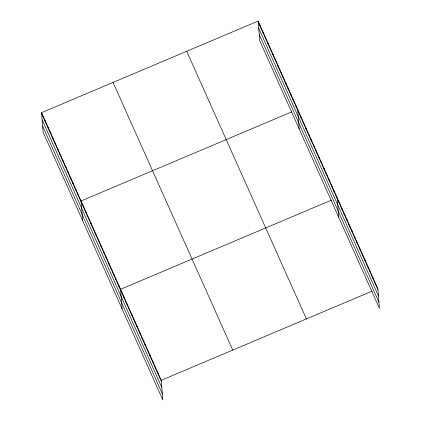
<?xml version="1.0" encoding="UTF-8"?>
<svg xmlns="http://www.w3.org/2000/svg" width="421" height="421" viewBox="0 0 421 421"><rect width="100%" height="100%" fill="white"/><g stroke="black" fill="none" stroke-linecap="round" stroke-linejoin="round"><path stroke-width="0.63" d="M41.579 112.639L161.275 380.295L162.822 399.95L43.126 132.294L41.579 112.639L258.178 21.05L377.874 288.706L379.421 308.361L259.725 40.705L258.178 21.05M291.764 111.875L81.079 200.964L82.627 220.62M331.264 200.207L120.58 289.29L122.127 308.946M161.275 380.295L371.964 291.206M258.262 22.129L377.963 289.785M258.741 28.26L378.442 295.916M259.241 34.575L378.942 302.231M186.698 51.273L306.399 318.934M113.054 82.416L232.755 350.072M41.663 113.717L161.364 381.373M42.142 119.843L161.843 387.504M42.642 126.163L162.343 393.819M376.248 285.07L376.332 286.148M374.622 281.428L374.706 282.507M372.99 277.786L373.074 278.865M371.364 274.15L371.448 275.223M369.738 270.508L369.822 271.587M368.107 266.867L368.191 267.945M366.481 263.225L366.565 264.304M364.854 259.589L364.939 260.667M363.223 255.947L363.307 257.026M361.597 252.305L361.681 253.384M359.971 248.669L360.055 249.742M358.339 245.027L358.424 246.106M356.713 241.386L356.798 242.464M355.087 237.744L355.171 238.823M353.456 234.108L353.54 235.186M351.83 230.466L351.914 231.545M350.204 226.824L350.288 227.903M348.572 223.188L348.656 224.261M346.946 219.546L347.03 220.625M345.32 215.905L345.404 216.983M343.689 212.263L343.773 213.342M342.062 208.627L342.147 209.705M340.436 204.985L340.521 206.064M338.805 201.343L338.889 202.422M337.179 197.707L338.726 217.357M335.532 194.023L335.616 195.102M333.885 190.345L333.969 191.423M332.243 186.666L332.327 187.74M330.596 182.982L330.68 184.061M328.948 179.304L329.033 180.383M327.301 175.62L327.385 176.699M325.659 171.942L325.743 173.02M324.012 168.263L324.096 169.342M322.365 164.579L322.449 165.658M320.718 160.901L320.802 161.98M319.076 157.222L319.16 158.301M317.429 153.539L317.513 154.618M315.782 149.86L315.866 150.939M314.134 146.182L314.219 147.261M312.493 142.498L312.577 143.577M310.845 138.819L310.93 139.898M309.198 135.141L309.282 136.22M307.551 131.457L307.635 132.536M305.909 127.779L305.993 128.858M304.262 124.1L304.346 125.174M302.615 120.417L302.699 121.495M300.968 116.738L301.052 117.817M299.32 113.06L299.41 114.133M297.679 109.376L299.226 129.031M296.031 105.697L296.116 106.776M294.384 102.019L294.468 103.092M292.737 98.335L292.827 99.414M291.095 94.657L291.179 95.735M289.448 90.978L289.532 92.052M287.801 87.294L287.885 88.373M286.154 83.616L286.243 84.695M284.512 79.937L284.596 81.011M282.865 76.254L282.949 77.332M281.217 72.575L281.302 73.654M279.57 68.891L279.66 69.97M277.928 65.213L278.013 66.292M276.281 61.534L276.365 62.613M274.634 57.851L274.718 58.929M272.987 54.172L273.076 55.251M271.345 50.494L271.429 51.572M269.698 46.81L269.782 47.889M268.051 43.131L268.135 44.21M266.404 39.453L266.493 40.532M264.762 35.769L264.846 36.848M263.114 32.091L263.199 33.17M261.467 28.412L261.552 29.491M259.82 24.728L259.91 25.807M159.648 376.653L159.733 377.732M158.022 373.017L158.107 374.095M156.391 369.375L156.48 370.454M154.765 365.733L154.849 366.812M153.139 362.097L153.223 363.17M151.507 358.455L151.592 359.534M149.881 354.814L149.965 355.892M148.255 351.172L148.339 352.251M146.624 347.536L146.708 348.614M144.998 343.894L145.082 344.973M143.372 340.252L143.456 341.331M141.74 336.616L141.824 337.689M140.114 332.974L140.198 334.053M138.488 329.333L138.572 330.411M136.857 325.691L136.941 326.77M135.23 322.054L135.315 323.133M133.604 318.413L133.689 319.492M131.973 314.771L132.057 315.85M130.347 311.135L130.431 312.208M128.721 307.493L128.805 308.572M127.089 303.851L127.174 304.93M125.463 300.21L125.547 301.289M123.837 296.573L123.921 297.652M122.206 292.932L122.29 294.011M118.933 285.612L119.017 286.69M117.285 281.933L117.37 283.007M115.643 278.249L115.728 279.328M113.996 274.571L114.08 275.65M112.349 270.892L112.433 271.966M110.702 267.209L110.786 268.288M109.06 263.53L109.144 264.609M107.413 259.852L107.497 260.925M105.766 256.168L105.85 257.247M104.119 252.489L104.203 253.568M102.477 248.811L102.561 249.885M100.829 245.127L100.914 246.206M99.182 241.449L99.267 242.528M97.535 237.765L97.619 238.844M95.893 234.087L95.977 235.165M94.246 230.408L94.33 231.487M92.599 226.724L92.683 227.803M90.952 223.046L91.036 224.125M89.31 219.367L89.394 220.446M87.663 215.684L87.747 216.762M86.016 212.005L86.1 213.084M84.368 208.327L84.453 209.405M82.726 204.643L82.811 205.722M79.432 197.286L79.516 198.365M77.785 193.602L77.869 194.681M76.143 189.924L76.227 191.002M74.496 186.245L74.58 187.319M72.849 182.561L72.933 183.64M71.202 178.883L71.286 179.962M69.554 175.204L69.644 176.278M67.913 171.521L67.997 172.599M66.265 167.842L66.35 168.921M64.618 164.164L64.702 165.237M62.971 160.48L63.061 161.559M61.329 156.801L61.413 157.88M59.682 153.123L59.766 154.197M58.035 149.439L58.119 150.518M56.388 145.761L56.477 146.84M54.746 142.082L54.83 143.156M53.099 138.398L53.183 139.477M51.451 134.72L51.536 135.799M49.804 131.036L49.894 132.115M48.162 127.358L48.247 128.437M46.515 123.679L46.599 124.758M44.868 119.996L44.952 121.074M43.221 116.317L43.31 117.396"/></g></svg>
